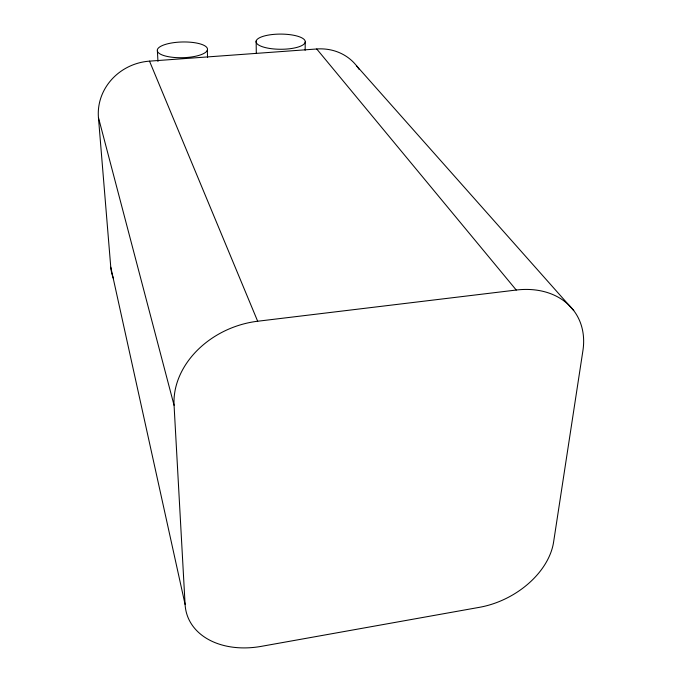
<?xml version="1.0" encoding="UTF-8"?>
<svg xmlns="http://www.w3.org/2000/svg" width="682" height="682" viewBox="0 0 682 682"><rect width="100%" height="100%" fill="white"/><g stroke="black" fill="none" stroke-linecap="round" stroke-linejoin="round"><path stroke-width="1.02" d="M305.144 50.289L305.229 42.037A24.586 7.587 0.1 0 0 269.33 34.927A24.586 7.587 0.1 0 0 267.438 48.055A24.586 7.587 0.1 0 0 305.229 42.037M185.095 604.44L174.063 405.27A85.267 68.652 -21.4 0 1 257.668 321.239L516.248 290.038A81.917 62.292 -33.8 0 1 582.922 350.608L553.588 542.105A73.392 50.971 -28 0 1 479.489 607.312L261.359 646.348A76.819 55.097 -19.6 0 1 185.095 604.44L110.774 267.216L98.438 117.517A53.887 50.732 -15.6 0 1 149.511 61.141L316.729 48.985A52.616 47.612 -40.6 0 1 359.15 69.445M356.754 66.026L573.75 310.591M316.729 48.985L516.248 290.038M149.511 61.141L257.668 321.239M98.438 117.517L174.063 405.27M157.414 51.235L157.968 61.457M207.328 50.221A25.123 7.86 -1.4 0 1 167.354 56.478A25.123 7.86 -1.4 0 1 172.478 42.838A25.123 7.86 -1.4 0 1 207.328 50.221L207.55 57.356M256.159 41.031L256.296 53.392M113.442 278.461A50.4 44.015 -15.6 0 1 110.774 267.216"/></g></svg>
